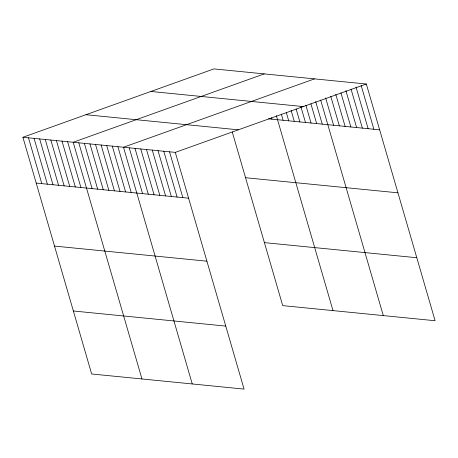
<?xml version="1.0" encoding="UTF-8"?>
<svg xmlns="http://www.w3.org/2000/svg" width="458" height="458" viewBox="0 0 458 458"><rect width="100%" height="100%" fill="white"/><g stroke="black" fill="none" stroke-linecap="round" stroke-linejoin="round"><path stroke-width="0.69" d="M22.9 137.268L175.294 152.382L244.068 389.094L91.669 373.986L22.9 137.268L213.932 68.906L366.331 84.014L435.1 320.732L282.706 305.618L232.252 131.961M264.226 73.893L73.188 142.255L141.963 378.972M314.514 78.879L123.483 147.241L192.251 383.953M175.294 152.382L366.331 84.014M150.894 91.468L303.288 106.577M268.457 118.811L379.642 129.832M85.944 114.712L238.337 129.82M245.545 177.721L397.939 192.829M36.211 183.085L188.604 198.194M264.403 242.626L416.797 257.734M54.513 246.083L206.907 261.192M73.372 310.988L225.765 326.096M361.167 85.497L373.883 129.259M356.009 86.98L368.123 128.692M351.046 89.144L362.37 128.12M345.882 90.621L356.61 127.547M340.918 92.785L350.851 126.981M335.76 94.268L345.097 126.408M330.796 96.432L339.338 125.836M325.638 97.915L333.584 125.263M320.674 100.079L383.289 315.591M315.682 101.573L322.237 124.141M310.89 103.754L316.65 123.586M305.898 105.254L311.062 123.03M300.906 106.748L305.475 122.481M296.114 108.93L299.887 121.925M291.122 110.43L294.299 121.37M286.324 112.611L288.712 120.815M281.332 114.111L283.124 120.265M276.346 115.605L332.995 310.604M271.548 117.786L271.949 119.154M169.534 151.81L182.845 197.627M163.781 151.237L177.091 197.054M158.021 150.671L171.332 196.482M152.268 150.098L165.578 195.91M146.508 149.526L159.819 195.343M140.749 148.953L154.06 194.77M134.996 148.386L148.306 194.198M129.236 147.814L142.547 193.631M117.895 146.692L131.206 192.503M112.307 146.136L125.618 191.948M106.72 145.581L120.03 191.398M101.126 145.026L114.437 190.843M95.539 144.47L108.849 190.288M89.951 143.921L103.262 189.732M84.364 143.365L97.674 189.183M78.776 142.81L92.087 188.627M67.601 141.705L80.911 187.517M62.013 141.15L75.324 186.961M56.426 140.595L69.736 186.412M50.838 140.039L64.149 185.856M45.25 139.484L58.561 185.301M39.663 138.934L52.973 184.746M34.075 138.379L47.386 184.196M28.488 137.824L41.798 183.641"/></g></svg>
